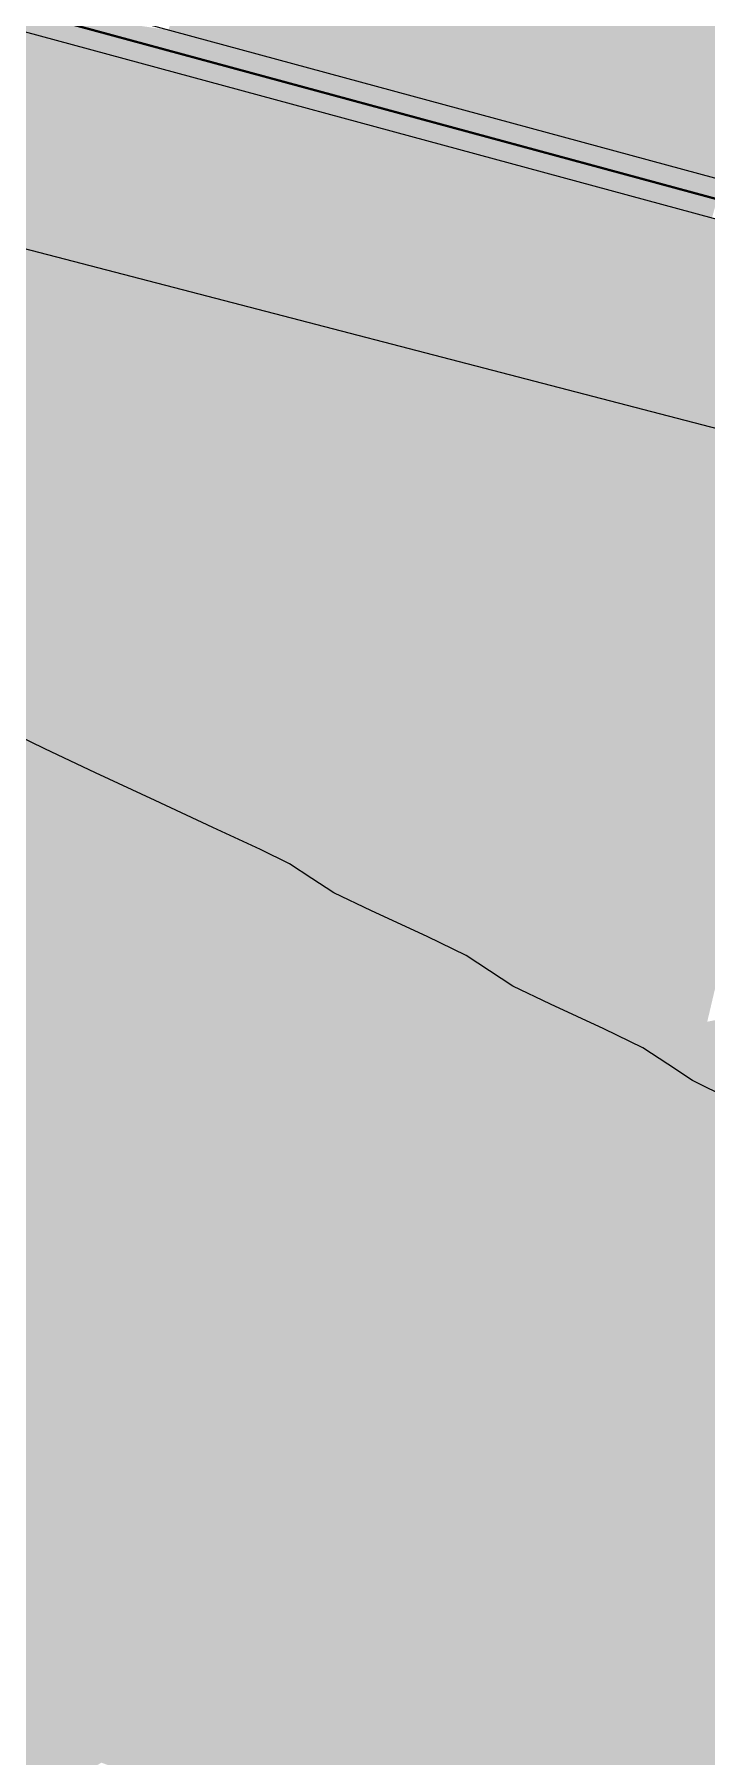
# Model space of a CAD drawing. Header units: millimetres. Extents: x 340454 to 342791, y 6993867 to 6995092.
# Drawn here: x 340750.35 to 340753.89, y 6994460.63 to 6994469.7 of the extents above; entities that cross this region are included whole.
import ezdxf

# ---------------------------------------------------------------- set-up
doc = ezdxf.new("R2010")
doc.units = ezdxf.units.MM
doc.header["$LTSCALE"] = 10
doc.linetypes.add('DASHDOT', pattern=[25.4, 12.7, -6.35, 0, -6.35])
for name, color, linetype in [('A-MODELAGEM', 7, 'Continuous'), ('F-HZ-CORREDOR-FEAT', 2, 'Continuous'), ('T-HM-CURVA_INTERMEDIARIA', 45, 'Continuous'), ('U-SC-SECAO_TIPO', 251, 'Continuous')]:
    doc.layers.add(name, color=color, linetype=linetype)

msp = doc.modelspace()

# ---------------------------------------------------------------- linework, layer by layer
at = {"lineweight": 20}
for points in [[(340759.0065, 6994467.4608), (340762.7064, 6994481.7173), (340729.4316, 6994491.6366, -0.02533), (340722.6396, 6994477.3185), (340759.0065, 6994467.4608)], [(340722.6258, 6994477.3139, -0.021462), (340715.5969, 6994465.5717, -0.089425), (340715.3822, 6994462.0823), (340754.7892, 6994451.2595), (340758.9926, 6994467.4562), (340722.6258, 6994477.3139, -0.022322)]]:
    msp.add_lwpolyline(points, format="xyb", close=True, dxfattribs=at)
at = {"layer": 'A-MODELAGEM', "color": 161, "linetype": 'Continuous', "lineweight": -3}
for points in [[(340755.7147, 6994483.6972), (340751.0522, 6994469.7205), (340752.0244, 6994469.457)], [(340756.6822, 6994483.4088), (340755.7147, 6994483.6972), (340752.0244, 6994469.457)], [(340756.6822, 6994483.4088), (340752.0244, 6994469.457), (340753.765, 6994472.1572)], [(340754.4307, 6994473.4857), (340753.765, 6994472.1572), (340752.9966, 6994469.1934)], [(340754.4307, 6994473.4857), (340752.9966, 6994469.1934), (340753.9688, 6994468.9299)], [(340753.765, 6994472.1572), (340752.0244, 6994469.457), (340752.3657, 6994469.3645)], [(340753.765, 6994472.1572), (340752.3657, 6994469.3645), (340752.9966, 6994469.1934)], [(340750.0483, 6994469.8669), (340750.0256, 6994469.7832), (340751.0205, 6994469.6032)], [(340750.0483, 6994469.8669), (340751.0205, 6994469.6032), (340751.0522, 6994469.7205)], [(340750.0256, 6994469.7832), (340749.0821, 6994462.8113), (340750.9978, 6994469.5197)], [(340751.0205, 6994469.6032), (340750.0256, 6994469.7832), (340750.9978, 6994469.5197)], [(340751.0205, 6994469.6032), (340752.0244, 6994469.457), (340751.0522, 6994469.7205)], [(340751.0205, 6994469.6032), (340750.9978, 6994469.5197), (340751.9926, 6994469.3395)], [(340751.0205, 6994469.6032), (340751.9926, 6994469.3395), (340752.0244, 6994469.457)], [(340750.9978, 6994469.5197), (340749.0821, 6994462.8113), (340749.1252, 6994462.8973)], [(340750.9978, 6994469.5197), (340749.1252, 6994462.8973), (340749.9292, 6994464.5019)], [(340750.9978, 6994469.5197), (340749.9292, 6994464.5019), (340751.5458, 6994467.7283)], [(340750.9978, 6994469.5197), (340751.5458, 6994467.7283), (340751.97, 6994469.2561)], [(340751.9926, 6994469.3395), (340750.9978, 6994469.5197), (340751.97, 6994469.2561)], [(340751.9926, 6994469.3395), (340752.3287, 6994469.2906), (340752.0244, 6994469.457)], [(340752.3287, 6994469.2906), (340752.3657, 6994469.3645), (340752.0244, 6994469.457)], [(340751.9926, 6994469.3395), (340751.97, 6994469.2561), (340752.283, 6994469.1994)], [(340751.9926, 6994469.3395), (340752.283, 6994469.1994), (340752.31, 6994469.2534)], [(340751.9926, 6994469.3395), (340752.31, 6994469.2534), (340752.3287, 6994469.2906)], [(340752.9647, 6994469.0758), (340752.3287, 6994469.2906), (340752.31, 6994469.2534)], [(340752.3287, 6994469.2906), (340752.9966, 6994469.1934), (340752.3657, 6994469.3645)], [(340752.9647, 6994469.0758), (340752.9966, 6994469.1934), (340752.3287, 6994469.2906)], [(340751.97, 6994469.2561), (340751.5458, 6994467.7283), (340751.5552, 6994467.747)], [(340751.97, 6994469.2561), (340751.5552, 6994467.747), (340752.2706, 6994469.1747)], [(340752.283, 6994469.1994), (340751.97, 6994469.2561), (340752.2706, 6994469.1747)], [(340752.283, 6994469.1994), (340752.2706, 6994469.1747), (340752.9422, 6994468.9926)], [(340752.9647, 6994469.0758), (340752.31, 6994469.2534), (340752.283, 6994469.1994)], [(340752.9647, 6994469.0758), (340752.283, 6994469.1994), (340752.9422, 6994468.9926)], [(340752.9647, 6994469.0758), (340753.9688, 6994468.9299), (340752.9966, 6994469.1934)], [(340752.9422, 6994468.9926), (340752.2706, 6994469.1747), (340751.5552, 6994467.747)], [(340753.9369, 6994468.8121), (340752.9647, 6994469.0758), (340752.9422, 6994468.9926)], [(340753.9369, 6994468.8121), (340753.9688, 6994468.9299), (340752.9647, 6994469.0758)], [(340752.9422, 6994468.9926), (340751.2909, 6994464.1582), (340751.8227, 6994464.8414)], [(340752.9422, 6994468.9926), (340751.5552, 6994467.747), (340751.2909, 6994464.1582)], [(340752.9422, 6994468.9926), (340751.8227, 6994464.8414), (340751.84, 6994464.8637)], [(340752.9422, 6994468.9926), (340751.84, 6994464.8637), (340753.2144, 6994466.6294)], [(340753.9144, 6994468.7291), (340752.9422, 6994468.9926), (340753.2144, 6994466.6294)], [(340753.9369, 6994468.8121), (340752.9422, 6994468.9926), (340753.9144, 6994468.7291)], [(340753.9144, 6994468.7291), (340753.2144, 6994466.6294), (340753.4409, 6994466.9204)], [(340753.9144, 6994468.7291), (340753.4409, 6994466.9204), (340753.4483, 6994466.9299)], [(340754.6859, 6994468.52), (340753.9144, 6994468.7291), (340753.4483, 6994466.9299)], [(340754.6859, 6994468.52), (340753.4483, 6994466.9299), (340754.8681, 6994468.4087)], [(340754.8681, 6994468.4087), (340753.4483, 6994466.9299), (340753.3402, 6994466.5126)], [(340754.8681, 6994468.4087), (340753.3402, 6994466.5126), (340754.6739, 6994467.8118)], [(340751.5552, 6994467.747), (340750.1748, 6994462.7242), (340751.2909, 6994464.1582)], [(340751.5552, 6994467.747), (340751.5458, 6994467.7283), (340750.1748, 6994462.7242)], [(340754.6739, 6994467.8118), (340753.3402, 6994466.5126), (340753.2298, 6994466.0865)], [(340754.6739, 6994467.8118), (340753.2298, 6994466.0865), (340754.4786, 6994467.2112)], [(340751.5458, 6994467.7283), (340749.9292, 6994464.5019), (340750.1466, 6994462.688)], [(340751.5458, 6994467.7283), (340750.1466, 6994462.688), (340750.1748, 6994462.7242)], [(340754.4786, 6994467.2112), (340753.2298, 6994466.0865), (340753.117, 6994465.6513)], [(340754.4786, 6994467.2112), (340753.117, 6994465.6513), (340754.2821, 6994466.6069)], [(340753.4483, 6994466.9299), (340753.4409, 6994466.9204), (340753.3402, 6994466.5126)], [(340753.4409, 6994466.9204), (340753.2144, 6994466.6294), (340753.3312, 6994466.5015)], [(340753.4409, 6994466.9204), (340753.3312, 6994466.5015), (340753.3402, 6994466.5126)], [(340753.2144, 6994466.6294), (340751.84, 6994464.8637), (340753.0592, 6994466.1639)], [(340754.2821, 6994466.6069), (340753.117, 6994465.6513), (340753.0018, 6994465.2067)], [(340754.2821, 6994466.6069), (340753.0018, 6994465.2067), (340754.0843, 6994465.9989)], [(340753.2144, 6994466.6294), (340753.0592, 6994466.1639), (340753.3312, 6994466.5015)], [(340753.3312, 6994466.5015), (340753.0592, 6994466.1639), (340753.2193, 6994466.0739)], [(340753.3312, 6994466.5015), (340753.2193, 6994466.0739), (340753.2298, 6994466.0865)], [(340753.3402, 6994466.5126), (340753.3312, 6994466.5015), (340753.2298, 6994466.0865)], [(340753.0592, 6994466.1639), (340751.84, 6994464.8637), (340751.7551, 6994464.5456)], [(340753.0592, 6994466.1639), (340751.7551, 6994464.5456), (340752.9034, 6994465.6965)], [(340753.0592, 6994466.1639), (340752.9034, 6994465.6965), (340753.2193, 6994466.0739)], [(340753.2193, 6994466.0739), (340752.9034, 6994465.6965), (340753.105, 6994465.6375)], [(340753.2193, 6994466.0739), (340753.105, 6994465.6375), (340753.117, 6994465.6513)], [(340753.2298, 6994466.0865), (340753.2193, 6994466.0739), (340753.117, 6994465.6513)], [(340754.0843, 6994465.9989), (340753.0018, 6994465.2067), (340752.8842, 6994464.7525)], [(340754.0843, 6994465.9989), (340752.8842, 6994464.7525), (340753.8853, 6994465.3871)], [(340754.0843, 6994465.9989), (340753.8853, 6994465.3871), (340754.1775, 6994465.6734)], [(340752.9034, 6994465.6965), (340751.7551, 6994464.5456), (340751.6686, 6994464.2214)], [(340752.9034, 6994465.6965), (340751.6686, 6994464.2214), (340752.7469, 6994465.2273)], [(340752.9034, 6994465.6965), (340752.7469, 6994465.2273), (340753.105, 6994465.6375)], [(340754.1775, 6994465.6734), (340753.8853, 6994465.3871), (340754.0285, 6994465.0864)], [(340753.105, 6994465.6375), (340752.7469, 6994465.2273), (340752.9884, 6994465.192)], [(340753.105, 6994465.6375), (340752.9884, 6994465.192), (340753.0018, 6994465.2067)], [(340753.117, 6994465.6513), (340753.105, 6994465.6375), (340753.0018, 6994465.2067)], [(340753.8853, 6994465.3871), (340752.8842, 6994464.7525), (340752.7639, 6994464.2883)], [(340753.8853, 6994465.3871), (340752.7639, 6994464.2883), (340753.6851, 6994464.7715)], [(340753.8853, 6994465.3871), (340753.6851, 6994464.7715), (340754.0285, 6994465.0864)], [(340752.7469, 6994465.2273), (340751.6686, 6994464.2214), (340751.5803, 6994463.8907)], [(340752.7469, 6994465.2273), (340751.5803, 6994463.8907), (340752.5899, 6994464.7561)], [(340752.9884, 6994465.192), (340752.7469, 6994465.2273), (340752.5899, 6994464.7561)], [(340753.0018, 6994465.2067), (340752.9884, 6994465.192), (340752.8842, 6994464.7525)], [(340752.9884, 6994465.192), (340752.5899, 6994464.7561), (340752.8693, 6994464.737)], [(340752.9884, 6994465.192), (340752.8693, 6994464.737), (340752.8842, 6994464.7525)], [(340754.0285, 6994465.0864), (340753.6851, 6994464.7715), (340753.8759, 6994464.4856)], [(340754.0285, 6994465.0864), (340753.8759, 6994464.4856), (340753.8896, 6994464.4972)], [(340751.8227, 6994464.8414), (340751.2909, 6994464.1582), (340751.7367, 6994464.5228)], [(340751.8227, 6994464.8414), (340751.7367, 6994464.5228), (340751.7551, 6994464.5456)], [(340751.84, 6994464.8637), (340751.8227, 6994464.8414), (340751.7551, 6994464.5456)], [(340752.5899, 6994464.7561), (340751.5803, 6994463.8907), (340751.4903, 6994463.5535)], [(340752.5899, 6994464.7561), (340751.4903, 6994463.5535), (340752.4321, 6994464.2831)], [(340752.8693, 6994464.737), (340752.5899, 6994464.7561), (340752.4321, 6994464.2831)], [(340753.6851, 6994464.7715), (340752.7639, 6994464.2883), (340752.641, 6994463.8138)], [(340753.6851, 6994464.7715), (340752.641, 6994463.8138), (340753.4837, 6994464.152)], [(340752.8842, 6994464.7525), (340752.8693, 6994464.737), (340752.7639, 6994464.2883)], [(340753.6851, 6994464.7715), (340753.4837, 6994464.152), (340753.8759, 6994464.4856)], [(340752.8693, 6994464.737), (340752.4321, 6994464.2831), (340752.7476, 6994464.2723)], [(340752.8693, 6994464.737), (340752.7476, 6994464.2723), (340752.7639, 6994464.2883)], [(340754.7361, 6994464.6619), (340753.8896, 6994464.4972), (340753.7351, 6994463.8824)], [(340754.7361, 6994464.6619), (340753.7351, 6994463.8824), (340754.493, 6994463.8953)], [(340751.7367, 6994464.5228), (340751.2909, 6994464.1582), (340751.1791, 6994463.8307)], [(340751.7367, 6994464.5228), (340751.1791, 6994463.8307), (340751.6492, 6994464.1982)], [(340751.7367, 6994464.5228), (340751.6492, 6994464.1982), (340751.6686, 6994464.2214)], [(340751.7551, 6994464.5456), (340751.7367, 6994464.5228), (340751.6686, 6994464.2214)], [(340753.8759, 6994464.4856), (340753.4837, 6994464.152), (340753.7197, 6994463.8704)], [(340753.8759, 6994464.4856), (340753.7197, 6994463.8704), (340753.7351, 6994463.8824)], [(340753.8896, 6994464.4972), (340753.8759, 6994464.4856), (340753.7351, 6994463.8824)], [(340752.4321, 6994464.2831), (340751.4903, 6994463.5535), (340751.3985, 6994463.2096)], [(340752.4321, 6994464.2831), (340751.3985, 6994463.2096), (340752.2738, 6994463.8081)], [(340751.6686, 6994464.2214), (340751.6492, 6994464.1982), (340751.5803, 6994463.8907)], [(340752.7476, 6994464.2723), (340752.4321, 6994464.2831), (340752.2738, 6994463.8081)], [(340752.7476, 6994464.2723), (340752.2738, 6994463.8081), (340752.6233, 6994463.7976)], [(340752.7476, 6994464.2723), (340752.6233, 6994463.7976), (340752.641, 6994463.8138)], [(340752.7639, 6994464.2883), (340752.7476, 6994464.2723), (340752.641, 6994463.8138)], [(340751.2909, 6994464.1582), (340750.1748, 6994462.7242), (340751.1791, 6994463.8307)], [(340751.6492, 6994464.1982), (340751.1791, 6994463.8307), (340751.067, 6994463.5027)], [(340751.6492, 6994464.1982), (340751.067, 6994463.5027), (340751.56, 6994463.8675)], [(340751.6492, 6994464.1982), (340751.56, 6994463.8675), (340751.5803, 6994463.8907)], [(340753.4837, 6994464.152), (340752.641, 6994463.8138), (340752.5153, 6994463.3286)], [(340753.4837, 6994464.152), (340752.5153, 6994463.3286), (340753.2809, 6994463.5287)], [(340753.4837, 6994464.152), (340753.2809, 6994463.5287), (340753.7197, 6994463.8704)], [(340751.56, 6994463.8675), (340751.067, 6994463.5027), (340750.9548, 6994463.174)], [(340751.56, 6994463.8675), (340750.9548, 6994463.174), (340751.4691, 6994463.5303)], [(340751.56, 6994463.8675), (340751.4691, 6994463.5303), (340751.4903, 6994463.5535)], [(340751.5803, 6994463.8907), (340751.56, 6994463.8675), (340751.4903, 6994463.5535)], [(340753.7197, 6994463.8704), (340753.2809, 6994463.5287), (340753.5596, 6994463.2403)], [(340753.7197, 6994463.8704), (340753.5596, 6994463.2403), (340753.5768, 6994463.2523)], [(340754.493, 6994463.8953), (340753.7351, 6994463.8824), (340753.5768, 6994463.2523)], [(340754.493, 6994463.8953), (340753.5768, 6994463.2523), (340754.2478, 6994463.1223)], [(340753.7351, 6994463.8824), (340753.7197, 6994463.8704), (340753.5768, 6994463.2523)], [(340751.1791, 6994463.8307), (340750.1748, 6994462.7242), (340750.1165, 6994462.5121)], [(340751.1791, 6994463.8307), (340750.1165, 6994462.5121), (340751.067, 6994463.5027)], [(340752.2738, 6994463.8081), (340751.3985, 6994463.2096), (340751.3048, 6994462.8587)], [(340752.2738, 6994463.8081), (340751.3048, 6994462.8587), (340752.1148, 6994463.3312)], [(340752.6233, 6994463.7976), (340752.2738, 6994463.8081), (340752.1148, 6994463.3312)], [(340752.6233, 6994463.7976), (340752.1148, 6994463.3312), (340752.4963, 6994463.3125)], [(340752.6233, 6994463.7976), (340752.4963, 6994463.3125), (340752.5153, 6994463.3286)], [(340752.641, 6994463.8138), (340752.6233, 6994463.7976), (340752.5153, 6994463.3286)], [(340751.067, 6994463.5027), (340750.1165, 6994462.5121), (340750.0572, 6994462.2963)], [(340751.067, 6994463.5027), (340750.0572, 6994462.2963), (340750.9548, 6994463.174)], [(340751.4691, 6994463.5303), (340750.9548, 6994463.174), (340750.8423, 6994462.8448)], [(340751.4691, 6994463.5303), (340750.8423, 6994462.8448), (340751.3764, 6994463.1866)], [(340751.4691, 6994463.5303), (340751.3764, 6994463.1866), (340751.3985, 6994463.2096)], [(340751.4903, 6994463.5535), (340751.4691, 6994463.5303), (340751.3985, 6994463.2096)], [(340753.2809, 6994463.5287), (340752.5153, 6994463.3286), (340752.3867, 6994462.8324)], [(340753.2809, 6994463.5287), (340752.3867, 6994462.8324), (340753.0769, 6994462.9015)], [(340753.2809, 6994463.5287), (340753.0769, 6994462.9015), (340753.5596, 6994463.2403)], [(340752.1148, 6994463.3312), (340751.3048, 6994462.8587), (340751.2092, 6994462.5006)], [(340752.1148, 6994463.3312), (340751.2092, 6994462.5006), (340751.9552, 6994462.8523)], [(340752.4963, 6994463.3125), (340752.1148, 6994463.3312), (340751.9552, 6994462.8523)], [(340752.4963, 6994463.3125), (340751.9552, 6994462.8523), (340752.3665, 6994462.8167)], [(340752.4963, 6994463.3125), (340752.3665, 6994462.8167), (340752.3867, 6994462.8324)], [(340752.5153, 6994463.3286), (340752.4963, 6994463.3125), (340752.3867, 6994462.8324)], [(340751.3985, 6994463.2096), (340751.3764, 6994463.1866), (340751.3048, 6994462.8587)], [(340753.5596, 6994463.2403), (340753.0769, 6994462.9015), (340753.3957, 6994462.5947)], [(340753.5596, 6994463.2403), (340753.3957, 6994462.5947), (340753.4145, 6994462.6064)], [(340753.5768, 6994463.2523), (340753.5596, 6994463.2403), (340753.4145, 6994462.6064)], [(340754.2478, 6994463.1223), (340753.5768, 6994463.2523), (340753.4145, 6994462.6064)], [(340750.9548, 6994463.174), (340750.0572, 6994462.2963), (340749.9968, 6994462.0765)], [(340750.9548, 6994463.174), (340749.9968, 6994462.0765), (340750.8423, 6994462.8448)], [(340751.3764, 6994463.1866), (340750.8423, 6994462.8448), (340750.7296, 6994462.5149)], [(340751.3764, 6994463.1866), (340750.7296, 6994462.5149), (340751.2819, 6994462.8362)], [(340751.3764, 6994463.1866), (340751.2819, 6994462.8362), (340751.3048, 6994462.8587)], [(340754.2478, 6994463.1223), (340753.4145, 6994462.6064), (340754.0006, 6994462.3426)], [(340750.8423, 6994462.8448), (340749.9968, 6994462.0765), (340749.9353, 6994461.8528)], [(340750.8423, 6994462.8448), (340749.9353, 6994461.8528), (340750.7296, 6994462.5149)], [(340751.9552, 6994462.8523), (340751.2092, 6994462.5006), (340751.1117, 6994462.1351)], [(340751.9552, 6994462.8523), (340751.1117, 6994462.1351), (340751.7949, 6994462.3715)], [(340751.3048, 6994462.8587), (340751.2819, 6994462.8362), (340751.2092, 6994462.5006)], [(340752.3665, 6994462.8167), (340751.9552, 6994462.8523), (340751.7949, 6994462.3715)], [(340753.0769, 6994462.9015), (340752.3867, 6994462.8324), (340752.2552, 6994462.3248)], [(340753.0769, 6994462.9015), (340752.2552, 6994462.3248), (340752.8716, 6994462.2703)], [(340753.0769, 6994462.9015), (340752.8716, 6994462.2703), (340753.3957, 6994462.5947)], [(340751.2819, 6994462.8362), (340750.7296, 6994462.5149), (340750.6168, 6994462.1845)], [(340751.2819, 6994462.8362), (340750.6168, 6994462.1845), (340751.1855, 6994462.4788)], [(340751.2819, 6994462.8362), (340751.1855, 6994462.4788), (340751.2092, 6994462.5006)], [(340752.3665, 6994462.8167), (340751.7949, 6994462.3715), (340752.2338, 6994462.3098)], [(340752.3665, 6994462.8167), (340752.2338, 6994462.3098), (340752.2552, 6994462.3248)], [(340752.3867, 6994462.8324), (340752.3665, 6994462.8167), (340752.2552, 6994462.3248)], [(340753.3957, 6994462.5947), (340752.8716, 6994462.2703), (340753.2277, 6994461.9332)], [(340753.3957, 6994462.5947), (340753.2277, 6994461.9332), (340753.2481, 6994461.944)], [(340753.4145, 6994462.6064), (340753.3957, 6994462.5947), (340753.2481, 6994461.944)], [(340754.0006, 6994462.3426), (340753.4145, 6994462.6064), (340753.2481, 6994461.944)], [(340750.7296, 6994462.5149), (340749.9353, 6994461.8528), (340749.8727, 6994461.625)], [(340750.7296, 6994462.5149), (340749.8727, 6994461.625), (340750.6168, 6994462.1845)], [(340751.1855, 6994462.4788), (340750.6168, 6994462.1845), (340750.5037, 6994461.8534)], [(340751.1855, 6994462.4788), (340750.5037, 6994461.8534), (340751.0872, 6994462.1143)], [(340751.1855, 6994462.4788), (340751.0872, 6994462.1143), (340751.1117, 6994462.1351)], [(340751.2092, 6994462.5006), (340751.1855, 6994462.4788), (340751.1117, 6994462.1351)], [(340751.7949, 6994462.3715), (340751.1117, 6994462.1351), (340751.0121, 6994461.7619)], [(340751.7949, 6994462.3715), (340751.0121, 6994461.7619), (340751.6339, 6994461.8887)], [(340752.2338, 6994462.3098), (340751.7949, 6994462.3715), (340751.6339, 6994461.8887)], [(340752.2338, 6994462.3098), (340751.6339, 6994461.8887), (340752.0981, 6994461.7914)], [(340752.2338, 6994462.3098), (340752.0981, 6994461.7914), (340752.1207, 6994461.8054)], [(340752.2552, 6994462.3248), (340752.2338, 6994462.3098), (340752.1207, 6994461.8054)], [(340752.8716, 6994462.2703), (340752.2552, 6994462.3248), (340752.1207, 6994461.8054)], [(340754.0006, 6994462.3426), (340753.2481, 6994461.944), (340753.7512, 6994461.5563)], [(340754.0006, 6994462.3426), (340753.7512, 6994461.5563), (340754.2794, 6994461.7851)], [(340752.8716, 6994462.2703), (340752.1207, 6994461.8054), (340752.665, 6994461.6351)], [(340752.8716, 6994462.2703), (340752.665, 6994461.6351), (340753.2277, 6994461.9332)], [(340750.6168, 6994462.1845), (340749.8727, 6994461.625), (340749.8089, 6994461.3929)], [(340750.6168, 6994462.1845), (340749.8089, 6994461.3929), (340750.5037, 6994461.8534)], [(340751.1117, 6994462.1351), (340751.0872, 6994462.1143), (340751.0121, 6994461.7619)], [(340751.0872, 6994462.1143), (340750.5037, 6994461.8534), (340750.3904, 6994461.5217)], [(340751.0872, 6994462.1143), (340750.3904, 6994461.5217), (340750.9869, 6994461.7423)], [(340751.0872, 6994462.1143), (340750.9869, 6994461.7423), (340751.0121, 6994461.7619)], [(340753.2481, 6994461.944), (340753.2277, 6994461.9332), (340753.0774, 6994461.2645)], [(340753.2481, 6994461.944), (340753.0774, 6994461.2645), (340753.7512, 6994461.5563)], [(340750.5037, 6994461.8534), (340749.8089, 6994461.3929), (340749.744, 6994461.1566)], [(340750.5037, 6994461.8534), (340749.744, 6994461.1566), (340750.3904, 6994461.5217)], [(340751.6339, 6994461.8887), (340751.0121, 6994461.7619), (340750.9104, 6994461.3809)], [(340751.6339, 6994461.8887), (340750.9104, 6994461.3809), (340751.4723, 6994461.404)], [(340751.6339, 6994461.8887), (340751.4723, 6994461.404), (340752.0981, 6994461.7914)], [(340753.2277, 6994461.9332), (340752.665, 6994461.6351), (340753.0555, 6994461.255)], [(340753.2277, 6994461.9332), (340753.0555, 6994461.255), (340753.0774, 6994461.2645)], [(340751.0121, 6994461.7619), (340750.9869, 6994461.7423), (340750.9104, 6994461.3809)], [(340752.0981, 6994461.7914), (340751.4723, 6994461.404), (340751.9593, 6994461.2612)], [(340752.0981, 6994461.7914), (340751.9593, 6994461.2612), (340751.9829, 6994461.2737)], [(340752.1207, 6994461.8054), (340752.0981, 6994461.7914), (340751.9829, 6994461.2737)], [(340752.665, 6994461.6351), (340752.1207, 6994461.8054), (340751.9829, 6994461.2737)], [(340754.2794, 6994461.7851), (340753.7512, 6994461.5563), (340754.0743, 6994460.9518)], [(340750.9869, 6994461.7423), (340750.3904, 6994461.5217), (340750.2769, 6994461.1894)], [(340750.9869, 6994461.7423), (340750.2769, 6994461.1894), (340750.8845, 6994461.3628)], [(340750.9869, 6994461.7423), (340750.8845, 6994461.3628), (340750.9104, 6994461.3809)], [(340752.665, 6994461.6351), (340751.9829, 6994461.2737), (340752.4572, 6994460.9959)], [(340752.665, 6994461.6351), (340752.4572, 6994460.9959), (340753.0555, 6994461.255)], [(340750.3904, 6994461.5217), (340749.744, 6994461.1566), (340749.6778, 6994460.9158)], [(340750.3904, 6994461.5217), (340749.6778, 6994460.9158), (340750.2769, 6994461.1894)], [(340753.7512, 6994461.5563), (340753.0774, 6994461.2645), (340753.4997, 6994460.7633)], [(340753.7512, 6994461.5563), (340753.4997, 6994460.7633), (340754.0743, 6994460.9518)], [(340751.4723, 6994461.404), (340750.9104, 6994461.3809), (340750.8065, 6994460.9918)], [(340751.4723, 6994461.404), (340750.8065, 6994460.9918), (340751.31, 6994460.9173)], [(340751.4723, 6994461.404), (340751.31, 6994460.9173), (340751.9593, 6994461.2612)], [(340750.8845, 6994461.3628), (340750.2769, 6994461.1894), (340750.1632, 6994460.8565)], [(340750.8845, 6994461.3628), (340750.1632, 6994460.8565), (340750.7801, 6994460.9755)], [(340750.8845, 6994461.3628), (340750.7801, 6994460.9755), (340750.8065, 6994460.9918)], [(340750.9104, 6994461.3809), (340750.8845, 6994461.3628), (340750.8065, 6994460.9918)], [(340751.9593, 6994461.2612), (340751.31, 6994460.9173), (340751.8173, 6994460.7188)], [(340751.9593, 6994461.2612), (340751.8173, 6994460.7188), (340751.8419, 6994460.7295)], [(340751.9829, 6994461.2737), (340751.9593, 6994461.2612), (340751.8419, 6994460.7295)], [(340751.9829, 6994461.2737), (340751.8419, 6994460.7295), (340752.4572, 6994460.9959)], [(340753.0555, 6994461.255), (340752.4572, 6994460.9959), (340752.8789, 6994460.5596)], [(340753.0555, 6994461.255), (340752.8789, 6994460.5596), (340752.9022, 6994460.5673)], [(340753.0774, 6994461.2645), (340753.0555, 6994461.255), (340752.9022, 6994460.5673)], [(340753.0774, 6994461.2645), (340752.9022, 6994460.5673), (340753.4997, 6994460.7633)], [(340750.7801, 6994460.9755), (340750.1632, 6994460.8565), (340750.0493, 6994460.523)], [(340750.7801, 6994460.9755), (340750.0493, 6994460.523), (340750.6734, 6994460.58)], [(340750.7801, 6994460.9755), (340750.6734, 6994460.58), (340750.7004, 6994460.5943)], [(340750.8065, 6994460.9918), (340750.7801, 6994460.9755), (340750.7004, 6994460.5943)], [(340751.31, 6994460.9173), (340750.8065, 6994460.9918), (340750.7004, 6994460.5943)], [(340752.4572, 6994460.9959), (340751.8419, 6994460.7295), (340752.2479, 6994460.3526)], [(340752.4572, 6994460.9959), (340752.2479, 6994460.3526), (340752.8789, 6994460.5596)], [(340754.0743, 6994460.9518), (340753.4997, 6994460.7633), (340753.8635, 6994460.0953)], [(340754.0743, 6994460.9518), (340753.8635, 6994460.0953), (340753.8864, 6994460.1002)], [(340751.31, 6994460.9173), (340750.7004, 6994460.5943), (340751.1471, 6994460.4285)], [(340751.31, 6994460.9173), (340751.1471, 6994460.4285), (340751.8173, 6994460.7188)], [(340753.4997, 6994460.7633), (340752.9022, 6994460.5673), (340753.2461, 6994459.9634)], [(340753.4997, 6994460.7633), (340753.2461, 6994459.9634), (340753.8635, 6994460.0953)], [(340751.8173, 6994460.7188), (340751.1471, 6994460.4285), (340751.672, 6994460.1637)], [(340751.8173, 6994460.7188), (340751.672, 6994460.1637), (340751.6975, 6994460.1721)], [(340751.8419, 6994460.7295), (340751.8173, 6994460.7188), (340751.6975, 6994460.1721)], [(340751.8419, 6994460.7295), (340751.6975, 6994460.1721), (340752.2479, 6994460.3526)]]:
    msp.add_solid(points, dxfattribs=at)
at = {"layer": 'F-HZ-CORREDOR-FEAT', "color": 2, "linetype": 'Continuous', "lineweight": -3}
for points in [[(340758.9351, 6994467.5837, 722.4697), (340762.5853, 6994481.649, 723.6758), (340729.4894, 6994491.515, 723.5886), (340729.0869, 6994490.5526, 723.474), (340728.6779, 6994489.5929, 723.3594), (340728.2625, 6994488.636, 723.2448), (340727.8408, 6994487.6818, 723.1302), (340727.4127, 6994486.7305, 723.0156), (340726.9783, 6994485.782, 722.9011), (340726.5376, 6994484.8365, 722.7865), (340726.0906, 6994483.8939, 722.6719), (340725.6374, 6994482.9543, 722.5573), (340725.1779, 6994482.0177, 722.4427), (340724.7121, 6994481.0843, 722.3281), (340724.2402, 6994480.1539, 722.2136), (340723.7621, 6994479.2268, 722.099), (340723.2778, 6994478.3028, 721.9844), (340722.7873, 6994477.3821, 721.8698), (340722.7873, 6994477.3821, 721.8698), (340758.9351, 6994467.5837, 722.4697)], [(340723.5182, 6994459.9515, 720.1589), (340754.7179, 6994451.3828, 721.0721), (340758.871, 6994467.3855, 722.4443), (340722.676, 6994477.1966, 721.8526)]]:
    msp.add_polyline3d(points, dxfattribs=at)
at = {"layer": 'T-HM-CURVA_INTERMEDIARIA', "color": 45, "linetype": 'Continuous', "lineweight": -3, "elevation": 722, "flags": 128}
msp.add_lwpolyline([(340754.0073, 6994464.0916), (340753.8116, 6994464.1869), (340753.6813, 6994464.273), (340753.5509, 6994464.3589), (340753.3457, 6994464.459), (340753.0637, 6994464.5889), (340752.8665, 6994464.6843), (340752.7432, 6994464.7653), (340752.6199, 6994464.8461), (340752.4144, 6994464.9456), (340752.1214, 6994465.0806), (340751.9234, 6994465.1758), (340751.8069, 6994465.2518), (340751.6904, 6994465.3278), (340751.5367, 6994465.4036), (340751.2855, 6994465.5202), (340750.9821, 6994465.6616), (340750.6683, 6994465.8087), (340750.4014, 6994465.9337), (340750.25, 6994466.0081)], dxfattribs=at)
at = {"layer": 'U-SC-SECAO_TIPO', "color": 251, "linetype": 'DASHDOT', "lineweight": -3}
msp.add_lwpolyline([(340704.6369, 6994480.4231), (340759.6786, 6994466.1321), (340771.2873, 6994463.118)], dxfattribs=at)

doc.saveas('drawing.dxf')
